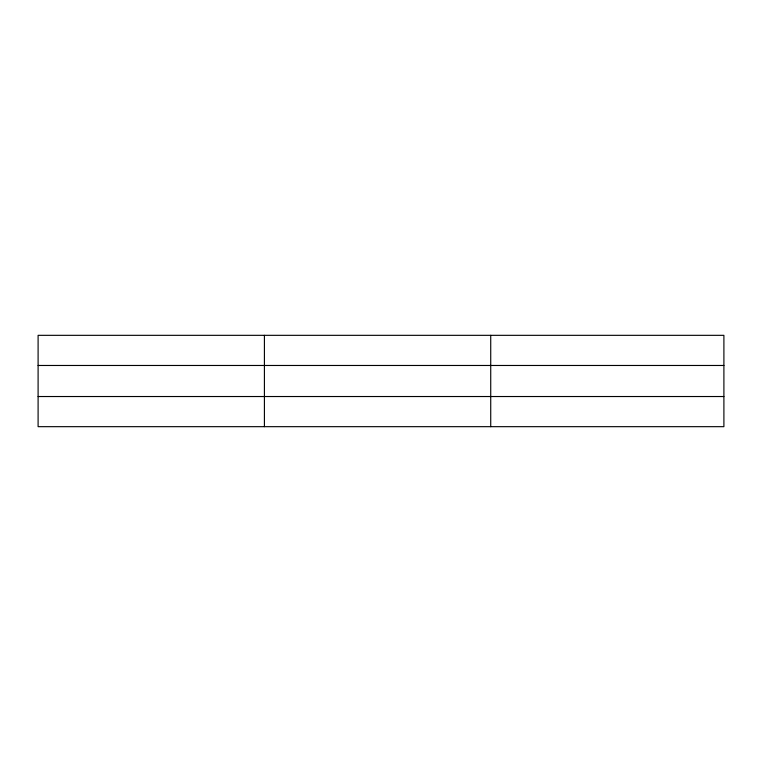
<?xml version="1.0" encoding="UTF-8"?>
<svg xmlns="http://www.w3.org/2000/svg" width="762" height="762" viewBox="0 0 762 762"><rect width="100%" height="100%" fill="white"/><g stroke="black" fill="none" stroke-linecap="round" stroke-linejoin="round"><path stroke-width="1.14" d="M264.414 335.328L264.414 426.672M490.728 335.328L490.728 426.672M723.9 365.474L723.9 335.328L38.1 335.328L38.1 426.672L723.9 426.672L723.9 365.474L38.1 365.474M38.1 396.526L723.9 396.526"/></g></svg>
